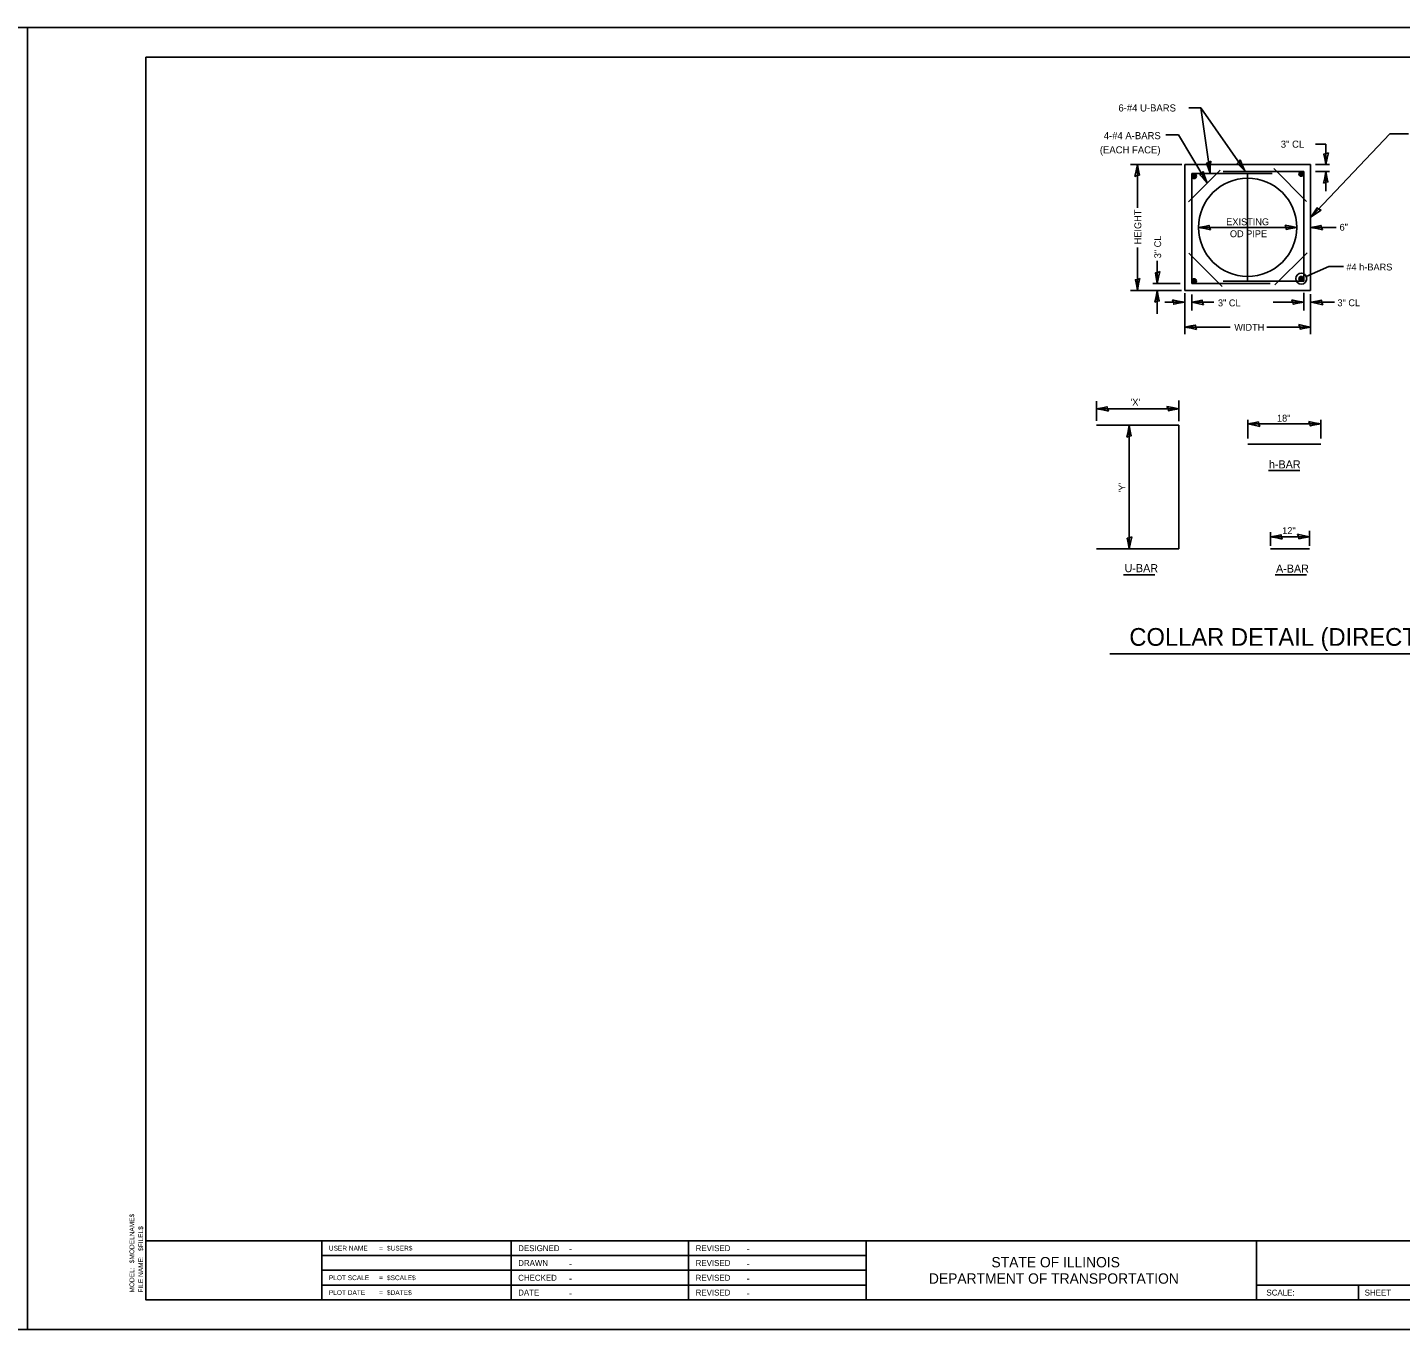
# Model space of a CAD drawing. Extents: x 2133490 to 2172050, y 2138301 to 2145980.
# Drawn here: x 2136890 to 2138050, y 2141438 to 2142538 of the extents above; entities that cross this region are included whole.
import ezdxf

# ---------------------------------------------------------------- set-up
doc = ezdxf.new("R2010")
doc.units = 0
for name, color, linetype in [('Level 23', 7, 'Continuous'), ('Level 40', 7, 'Continuous'), ('Level 63', 7, 'Continuous'), ('ROW_PR_Notes', 7, 'Continuous'), ('Sheets_50 Reference Boundary', 7, 'Continuous'), ('Sheets_General Details', 7, 'Continuous'), ('Sheets_Printer Plotting Border', 7, 'Continuous')]:
    doc.layers.add(name, color=color, linetype=linetype)

msp = doc.modelspace()

# ---------------------------------------------------------------- linework, layer by layer
at = {"layer": 'Level 40'}
msp.add_line((2137920.9, 2142323.3), (2137920.9, 2142414.3), dxfattribs=at)
for centre, radius in [((2137875.7, 2142411.9), 1.93), ((2137875.7, 2142411.9), 1.59), ((2137875.7, 2142411.9), 1.29), ((2137875.7, 2142411.9), 0.812), ((2137875.7, 2142411.9), 0.392), ((2137920.9, 2142368.7), 41.5), ((2137966.1, 2142413.8), 1.93), ((2137966.1, 2142413.8), 1.59), ((2137966.1, 2142413.8), 1.29), ((2137966.1, 2142413.8), 0.812), ((2137966.1, 2142413.8), 0.392), ((2137966.2, 2142325.4), 4.63), ((2137966.2, 2142325.4), 1.93), ((2137966.2, 2142325.4), 1.59), ((2137875.7, 2142323.4), 1.93), ((2137875.7, 2142323.4), 1.59), ((2137875.7, 2142323.4), 1.29), ((2137875.7, 2142323.4), 0.812), ((2137875.7, 2142323.4), 0.392), ((2137966.2, 2142325.4), 1.29), ((2137966.2, 2142325.4), 0.812), ((2137966.2, 2142325.4), 0.392)]:
    msp.add_circle(centre, radius, dxfattribs=at)
at = {"layer": 'Level 63'}
for p, q in [((2137881.4, 2142469.6), (2137871.2, 2142469.6)), ((2137889.1, 2142414.4), (2137881.4, 2142469.6)), ((2137881.4, 2142469.6), (2137918.6, 2142416.5)), ((2137862.6, 2142447), (2137851.9, 2142447)), ((2137886.6, 2142406.3), (2137862.6, 2142447)), ((2138041.2, 2142447.6), (2137974.7, 2142377.5)), ((2138056.8, 2142447.6), (2138041.2, 2142447.6)), ((2137987.1, 2142438.9), (2137978.2, 2142438.9)), ((2137987.1, 2142438.9), (2137987.1, 2142421.8)), ((2137990.2, 2142421.8), (2137978.2, 2142421.8)), ((2137990.2, 2142416), (2137978.2, 2142416)), ((2137987.1, 2142416), (2137987.1, 2142399.4)), ((2137974.1, 2142368.6), (2137995.8, 2142368.6)), ((2137844.5, 2142340.3), (2137844.5, 2142321.3)), ((2137970.4, 2142327.2), (2137989.4, 2142335.6)), ((2137989.4, 2142335.6), (2138002, 2142335.6)), ((2137865, 2142315.5), (2137821.8, 2142315.5)), ((2137863.8, 2142321.3), (2137840.7, 2142321.3)), ((2137844.5, 2142315.5), (2137844.5, 2142295.6)), ((2137850.9, 2142305.4), (2137867.4, 2142305.4)), ((2137873.6, 2142311.9), (2137873.6, 2142298.4)), ((2137873.6, 2142305.4), (2137892.3, 2142305.4)), ((2137968.3, 2142305.4), (2137942.4, 2142305.4)), ((2137968.3, 2142313.3), (2137968.3, 2142298.4)), ((2137994.3, 2142305.4), (2137974.5, 2142305.4))]:
    msp.add_line(p, q, dxfattribs=at)
for points in [[(2137989.2, 2142431.8), (2137987.2, 2142431), (2137985.4, 2142430.6), (2137986.2, 2142426.8), (2137987.1, 2142421.8), (2137988, 2142427.1)], [(2137825.7, 2142411.8), (2137827.6, 2142412.6), (2137829.4, 2142412.9), (2137828.6, 2142416.8), (2137827.8, 2142421.8), (2137826.8, 2142416.4)], [(2137889.7, 2142424.5), (2137888, 2142423.5), (2137886.2, 2142422.9), (2137887.5, 2142419.2), (2137889.1, 2142414.4), (2137889.3, 2142419.8)], [(2137914.5, 2142425.9), (2137913.4, 2142424.1), (2137912.1, 2142422.8), (2137915, 2142420.1), (2137918.6, 2142416.5), (2137916.3, 2142421.4)], [(2137883.3, 2142416), (2137882.1, 2142414.3), (2137880.6, 2142413.1), (2137883.3, 2142410.2), (2137886.6, 2142406.3), (2137884.7, 2142411.4)], [(2137985, 2142406), (2137986.9, 2142406.8), (2137988.7, 2142407.1), (2137987.9, 2142411), (2137987.1, 2142416), (2137986.1, 2142410.6)], [(2137983.1, 2142383.3), (2137981.1, 2142384.1), (2137979.6, 2142385.1), (2137977.5, 2142381.7), (2137974.7, 2142377.5), (2137979.1, 2142380.7)], [(2137889.4, 2142366.6), (2137888.6, 2142368.5), (2137888.3, 2142370.3), (2137884.4, 2142369.5), (2137879.4, 2142368.6), (2137884.7, 2142367.7)], [(2137952.5, 2142370.7), (2137953.3, 2142368.8), (2137953.6, 2142367), (2137957.5, 2142367.8), (2137962.5, 2142368.6), (2137957.1, 2142369.6)], [(2137984.1, 2142366.6), (2137983.3, 2142368.5), (2137982.9, 2142370.3), (2137979.1, 2142369.5), (2137974.1, 2142368.6), (2137979.4, 2142367.7)], [(2137846.6, 2142331.3), (2137844.7, 2142330.5), (2137842.9, 2142330.2), (2137843.7, 2142326.3), (2137844.5, 2142321.3), (2137845.5, 2142326.6)], [(2137829.9, 2142325.5), (2137827.9, 2142324.7), (2137826.1, 2142324.4), (2137826.9, 2142320.5), (2137827.8, 2142315.5), (2137828.7, 2142320.9)], [(2137842.5, 2142305.5), (2137844.4, 2142306.3), (2137846.2, 2142306.6), (2137845.4, 2142310.5), (2137844.5, 2142315.5), (2137843.6, 2142310.2)], [(2137857.4, 2142307.5), (2137858.2, 2142305.6), (2137858.5, 2142303.8), (2137862.4, 2142304.6), (2137867.4, 2142305.4), (2137862.1, 2142306.4)], [(2137883.6, 2142303.3), (2137882.8, 2142305.3), (2137882.5, 2142307.1), (2137878.6, 2142306.3), (2137873.6, 2142305.4), (2137878.9, 2142304.5)], [(2137958.3, 2142307.5), (2137959.1, 2142305.6), (2137959.4, 2142303.8), (2137963.3, 2142304.6), (2137968.3, 2142305.4), (2137962.9, 2142306.4)], [(2137984.5, 2142303.3), (2137983.7, 2142305.3), (2137983.4, 2142307.1), (2137979.5, 2142306.3), (2137974.5, 2142305.4), (2137979.8, 2142304.5)], [(2137877.8, 2142282.4), (2137877, 2142284.3), (2137876.7, 2142286.2), (2137872.8, 2142285.4), (2137867.8, 2142284.5), (2137873.1, 2142283.5)], [(2137964.1, 2142286.6), (2137964.9, 2142284.7), (2137965.2, 2142282.8), (2137969.1, 2142283.6), (2137974.1, 2142284.5), (2137968.7, 2142285.5)], [(2137803.2, 2142213.4), (2137802.4, 2142215.3), (2137802.1, 2142217.1), (2137798.2, 2142216.3), (2137793.2, 2142215.4), (2137798.5, 2142214.5)], [(2137852.7, 2142217.5), (2137853.6, 2142215.6), (2137853.9, 2142213.8), (2137857.7, 2142214.6), (2137862.7, 2142215.4), (2137857.4, 2142216.4)], [(2137818.7, 2142191.6), (2137820.6, 2142192.4), (2137822.5, 2142192.7), (2137821.7, 2142196.6), (2137820.8, 2142201.6), (2137819.8, 2142196.2)], [(2137931.1, 2142200.5), (2137930.3, 2142202.5), (2137930, 2142204.3), (2137926.1, 2142203.5), (2137921.1, 2142202.6), (2137926.4, 2142201.7)], [(2137972.7, 2142204.7), (2137973.5, 2142202.8), (2137973.8, 2142201), (2137977.7, 2142201.8), (2137982.7, 2142202.6), (2137977.3, 2142203.6)], [(2137822.9, 2142107.2), (2137821, 2142106.4), (2137819.1, 2142106.1), (2137819.9, 2142102.2), (2137820.8, 2142097.2), (2137821.8, 2142102.6)], [(2137950.2, 2142105.2), (2137949.4, 2142107.1), (2137949.1, 2142109), (2137945.2, 2142108.2), (2137940.2, 2142107.3), (2137945.5, 2142106.3)], [(2137963.1, 2142109.4), (2137963.9, 2142107.5), (2137964.2, 2142105.6), (2137968.1, 2142106.4), (2137973.1, 2142107.3), (2137967.7, 2142108.3)]]:
    msp.add_lwpolyline(points, close=True, dxfattribs=at)
at = {"layer": 'ROW_PR_Notes'}
for p, q in [((2137865.3, 2142421.8), (2137821.8, 2142421.8)), ((2137827.8, 2142385.1), (2137827.8, 2142421.8)), ((2137867.8, 2142315.5), (2137867.8, 2142421.8)), ((2137867.8, 2142421.8), (2137974.1, 2142421.8)), ((2137974.1, 2142315.5), (2137974.1, 2142421.8)), ((2137870.9, 2142390.2), (2137897.7, 2142417)), ((2137873.6, 2142414.1), (2137941.7, 2142414.1)), ((2137873.6, 2142321.3), (2137873.6, 2142414.1)), ((2137900.2, 2142416), (2137968.3, 2142416)), ((2137942.9, 2142418.3), (2137970.6, 2142390.6)), ((2137968.3, 2142323.2), (2137968.3, 2142416)), ((2137879.4, 2142368.6), (2137962.5, 2142368.6)), ((2137827.8, 2142315.5), (2137827.8, 2142351.6)), ((2137871.1, 2142346.9), (2137899.3, 2142318.7)), ((2137944, 2142320.1), (2137971.2, 2142347.3)), ((2137867.8, 2142315.5), (2137974.1, 2142315.5)), ((2137873.6, 2142321.3), (2137940, 2142321.3)), ((2137900.3, 2142323.2), (2137968.3, 2142323.2)), ((2137867.8, 2142313), (2137867.8, 2142278.5)), ((2137974.1, 2142312.2), (2137974.1, 2142278.5)), ((2137867.8, 2142284.5), (2137906.2, 2142284.5)), ((2137937.1, 2142284.5), (2137974.1, 2142284.5)), ((2137862.7, 2142205.1), (2137862.7, 2142222.5)), ((2137793.2, 2142205.3), (2137793.2, 2142221.8)), ((2137793.2, 2142215.4), (2137862.7, 2142215.4)), ((2137793.2, 2142201.6), (2137862.7, 2142201.6)), ((2137820.8, 2142097.2), (2137820.8, 2142201.6)), ((2137862.7, 2142097.2), (2137862.7, 2142201.6)), ((2137921.1, 2142190.3), (2137921.1, 2142206.2)), ((2137921.1, 2142202.6), (2137982.7, 2142202.6)), ((2137982.7, 2142190.3), (2137982.7, 2142206.2)), ((2137921.1, 2142185.5), (2137982.7, 2142185.5)), ((2137938.4, 2142163.3), (2137964.9, 2142163.3)), ((2137940.2, 2142099.8), (2137940.2, 2142111.2)), ((2137940.2, 2142107.3), (2137973.1, 2142107.3)), ((2137973.1, 2142099.7), (2137973.1, 2142112.3)), ((2137793.2, 2142097.2), (2137862.7, 2142097.2)), ((2137940.2, 2142097.2), (2137973.1, 2142097.2)), ((2137816.1, 2142075.2), (2137842.6, 2142075.2)), ((2137944.2, 2142075.2), (2137970.7, 2142075.2)), ((2137804.4, 2142008.4), (2138455.9, 2142008.4))]:
    msp.add_line(p, q, dxfattribs=at)
at = {"layer": 'Sheets_50 Reference Boundary'}
msp.add_lwpolyline([(2136989.7, 2142512.6), (2138564.7, 2142512.6), (2138564.7, 2141512.6), (2136989.7, 2141512.6)], close=True, dxfattribs=at)
at = {"layer": 'Sheets_General Details'}
for p, q in [((2136889.7, 2141437.6), (2136889.7, 2142537.6)), ((2136889.7, 2142537.6), (2136889.7, 2141437.6)), ((2138589.7, 2142537.6), (2136889.7, 2142537.6)), ((2136989.7, 2141512.6), (2138564.7, 2141512.6)), ((2137138.4, 2141512.6), (2137138.4, 2141462.6)), ((2137298.4, 2141512.6), (2137298.4, 2141462.6)), ((2137448.4, 2141512.6), (2137448.4, 2141462.6)), ((2137598.4, 2141512.6), (2137598.4, 2141462.6)), ((2137928.4, 2141512.6), (2137928.4, 2141462.6)), ((2137138.4, 2141500.1), (2137598.4, 2141500.1)), ((2137138.4, 2141487.6), (2137598.4, 2141487.6)), ((2137138.4, 2141475.1), (2137598.4, 2141475.1)), ((2137928.4, 2141475.1), (2138313.4, 2141475.1)), ((2138014.7, 2141475.1), (2138014.7, 2141462.6)), ((2136889.7, 2141437.6), (2135189.7, 2141437.6)), ((2138589.7, 2141437.6), (2136889.7, 2141437.6))]:
    msp.add_line(p, q, dxfattribs=at)
msp.add_lwpolyline([(2136989.7, 2142512.6), (2138564.7, 2142512.6), (2138564.7, 2141462.6), (2136989.7, 2141462.6)], close=True, dxfattribs=at)
at = {"layer": 'Sheets_Printer Plotting Border'}
for points in [[(2135189.7, 2141437.6), (2136889.7, 2141437.6), (2136889.7, 2142537.6), (2135189.7, 2142537.6)], [(2136889.7, 2141437.6), (2138589.7, 2141437.6), (2138589.7, 2142537.6), (2136889.7, 2142537.6)]]:
    msp.add_lwpolyline(points, close=True, dxfattribs=at)

# ---------------------------------------------------------------- texts
at = {"layer": 'Level 23'}
msp.add_text('COLLAR DETAIL (DIRECT PIPE CULVERT EXTENSION)', height=15, dxfattribs=at).set_placement((2137820.9, 2142015.2))
at = {"layer": 'Level 63'}
for s, height, p in [('6-#4 U-BARS', 6, (2137811.7, 2142466.6)), ('4-#4 A-BARS', 6, (2137799.3, 2142443.2)), ('(EACH FACE)', 6, (2137796, 2142431.2)), ('3" CL', 6, (2137948.9, 2142436)), ('6"', 5.8, (2137998.6, 2142365.9)), ('#4 h-BARS', 5.8, (2138004.4, 2142332.3)), ('3" CL', 5.8, (2137895.8, 2142302)), ('3" CL', 5.8, (2137996.8, 2142302.1)), ('18"', 5.8, (2137945.7, 2142204.6)), ('12"', 5.8, (2137950.1, 2142109.6))]:
    msp.add_text(s, height=height, dxfattribs=at).set_placement(p)
msp.add_text('3" CL', height=5.8, rotation=90, dxfattribs=at).set_placement((2137847.8, 2142342.6))
at = {"layer": 'ROW_PR_Notes'}
for s, p in [('HEIGHT', (2137831, 2142354.4)), ("'Y'", (2137817.6, 2142144.7))]:
    msp.add_text(s, height=5.8, rotation=90, dxfattribs=at).set_placement(p)
for s, height, p in [('EXISTING', 5.8, (2137902.8, 2142370.5)), ('OD PIPE', 5.8, (2137905.9, 2142360.4)), ('WIDTH', 5.8, (2137909.6, 2142281.4)), ("'X'", 5.8, (2137821.9, 2142218.1)), ('h-BAR', 6.8, (2137938.9, 2142165.1)), ('U-BAR', 6.8, (2137816.9, 2142077.4)), ('A-BAR', 6.8, (2137944.9, 2142077))]:
    msp.add_text(s, height=height, dxfattribs=at).set_placement(p)
at = {"layer": 'Sheets_General Details'}
for s, rotation, p in [('$MODELNAME$', 90, (2136979.9, 2141493.6)), ('$FILEL$', 90, (2136987.4, 2141504)), ('USER NAME', 360, (2137144.4, 2141504.3)), ('=', 360, (2137186.8, 2141504.3)), ('$USER$', 360, (2137193.5, 2141504.3)), ('FILE NAME:', 90, (2136987.4, 2141468.8)), ('MODEL:', 90, (2136979.9, 2141468.8)), ('PLOT SCALE', 360, (2137144.4, 2141479.3)), ('=', 360, (2137186.8, 2141479.3)), ('$SCALE$', 360, (2137193.5, 2141479.3)), ('PLOT DATE', 360, (2137144.4, 2141466.8)), ('=', 360, (2137186.8, 2141466.8)), ('$DATE$', 360, (2137193.5, 2141466.8))]:
    msp.add_text(s, height=4, rotation=rotation, dxfattribs=at).set_placement(p)
for s, height, p in [('DESIGNED', 5, (2137304.4, 2141503.8)), ('-', 6, (2137347.3, 2141502.8)), ('REVISED', 5, (2137454.4, 2141503.8)), ('-', 6, (2137497.3, 2141502.8)), ('DRAWN', 5, (2137304.4, 2141491.3)), ('-', 6, (2137347.3, 2141490.3)), ('REVISED', 5, (2137454.4, 2141491.3)), ('-', 6, (2137497.3, 2141490.3)), ('STATE OF ILLINOIS', 8.75, (2137704.4, 2141490.1)), ('CHECKED', 5, (2137304.4, 2141478.8)), ('-', 6, (2137347.3, 2141477.8)), ('REVISED', 5, (2137454.4, 2141478.8)), ('-', 6, (2137497.3, 2141477.8)), ('DEPARTMENT OF TRANSPORTATION', 8.75, (2137651.5, 2141476.3)), ('DATE', 5, (2137304.4, 2141466.3)), ('-', 6, (2137347.3, 2141465.3)), ('REVISED', 5, (2137454.4, 2141466.3)), ('-', 6, (2137497.3, 2141465.3)), ('SCALE:          ', 5, (2137936.8, 2141466.3)), ('SHEET', 5, (2138019.8, 2141466.3))]:
    msp.add_text(s, height=height, dxfattribs=at).set_placement(p)

doc.saveas('drawing.dxf')
